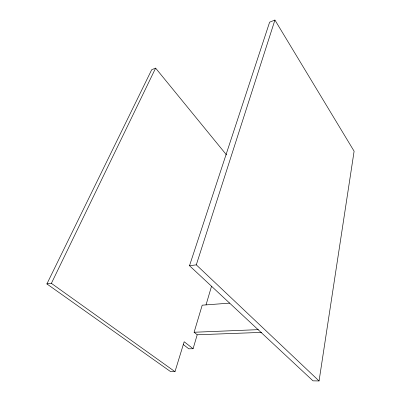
<?xml version="1.0" encoding="UTF-8"?>
<svg xmlns="http://www.w3.org/2000/svg" width="401" height="401" viewBox="0 0 401 401"><rect width="100%" height="100%" fill="white"/><g stroke="black" fill="none" stroke-linecap="round" stroke-linejoin="round"><path stroke-width="0.6" d="M319.061 380.95L354.108 151.207L274.921 20.05L269.617 22.185L189.503 265.723L313.001 380.835L319.061 380.95L196.3 264.855L189.503 265.723M183.152 344.434L188.796 348.81L193.087 348.725L197.167 334.91M206.034 304.87L211.533 286.249M261.632 332.384L197.202 334.78L194.099 332.254L202.209 305.181L229.688 303.121M226.56 154.971L155.623 68.135L151.698 69.719L46.892 283.923L170.585 371.612L174.981 371.662L184.174 341.757L193.087 348.725M196.3 264.855L274.921 20.05M46.892 283.923L51.388 283.352L155.623 68.135M194.099 332.254L258.384 329.642M51.388 283.352L174.981 371.662"/></g></svg>
